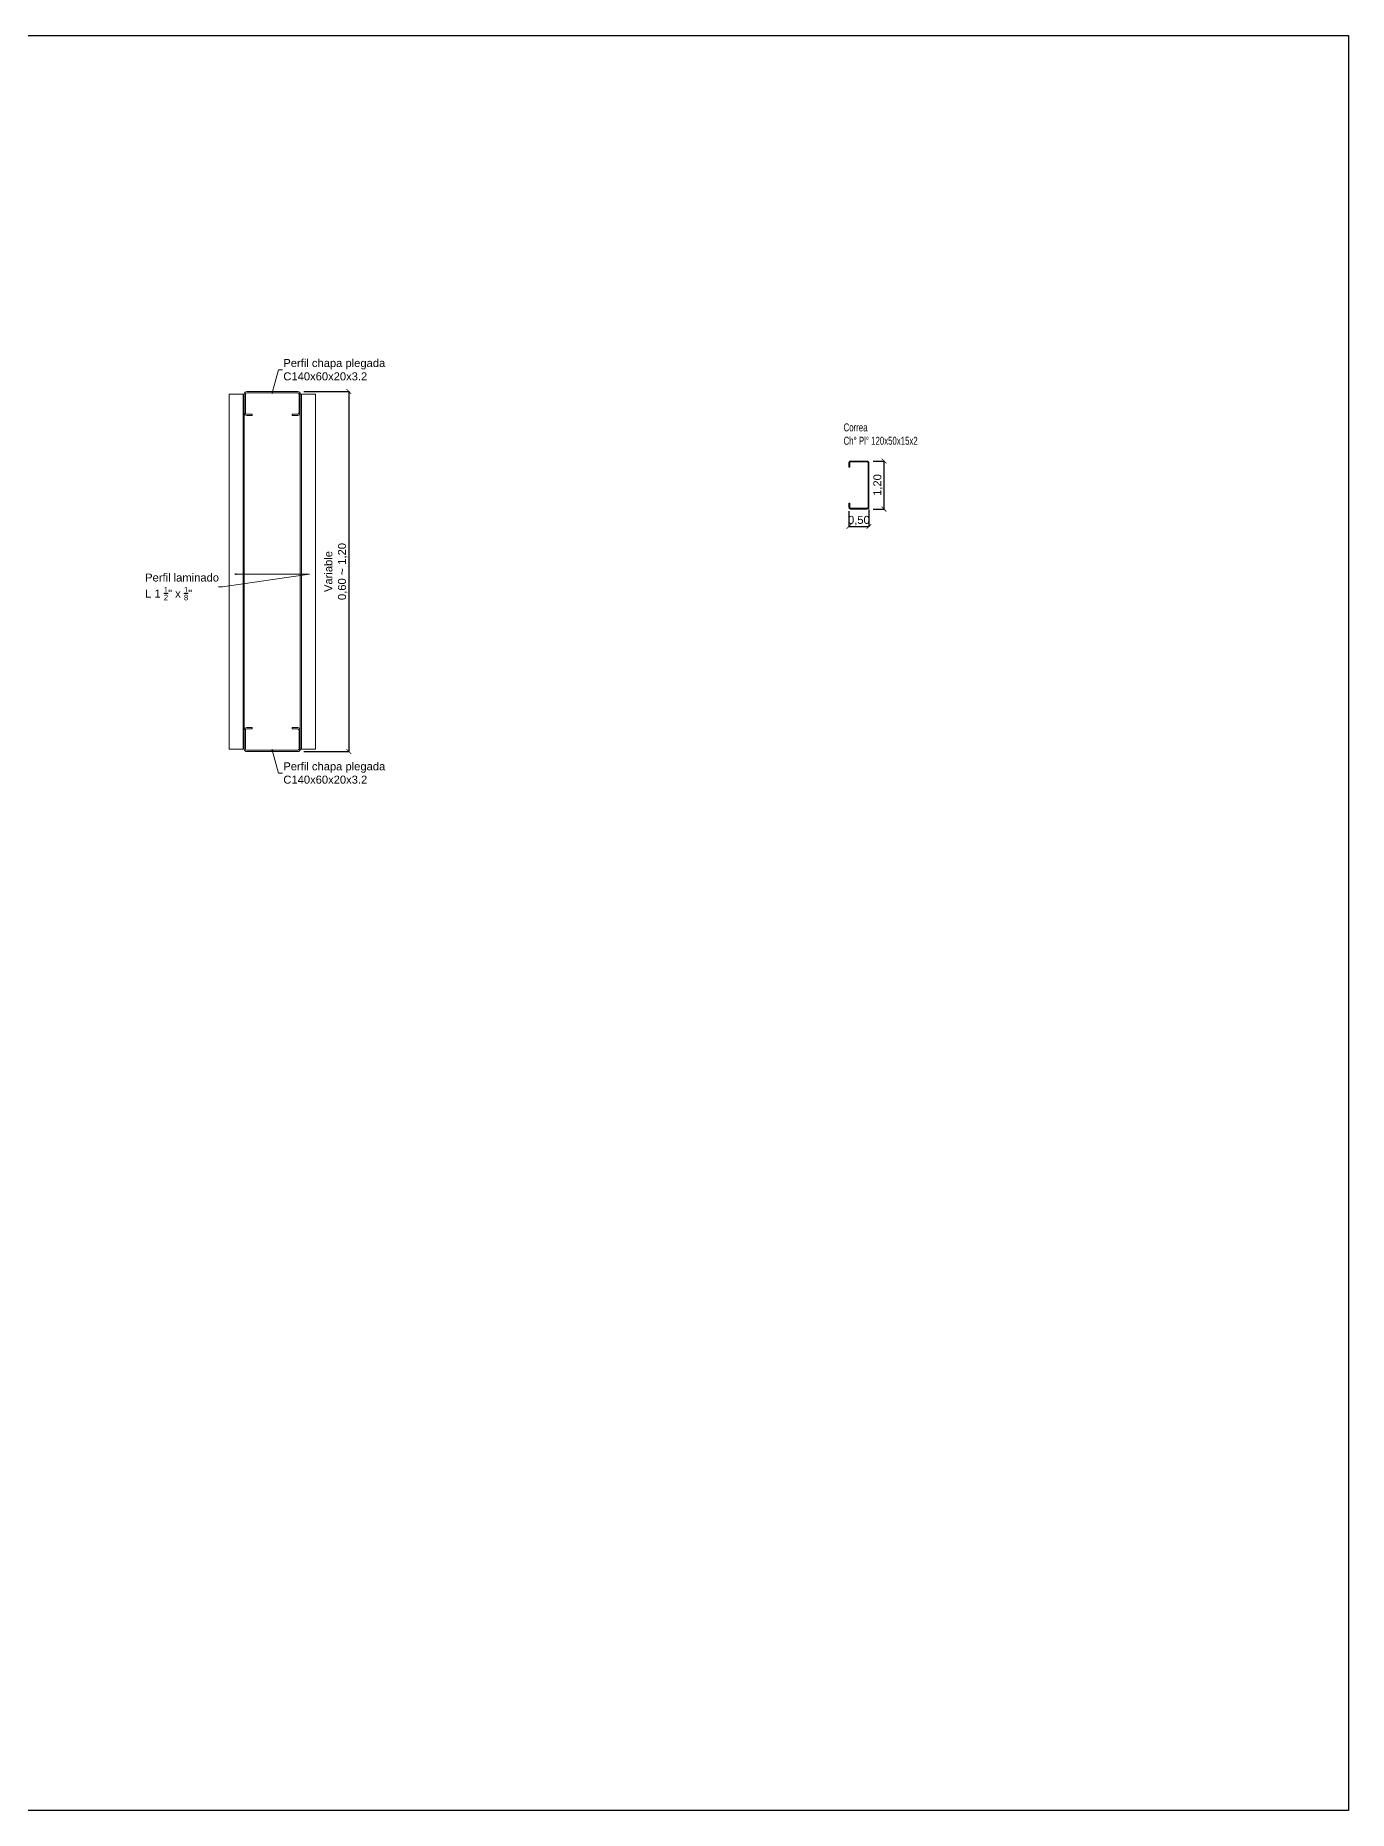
# Model space of a CAD drawing. Header units: millimetres. Extents: x 265 to 783, y -155 to 32.
# Drawn here: x 662.56 to 695.38, y -155.12 to -110.76 of the extents above; entities that cross this region are included whole.
import ezdxf
from ezdxf import colors
from ezdxf.entities.mleader import LeaderData, LeaderLine
from ezdxf.math import Vec2, Vec3

# ---------------------------------------------------------------- set-up
doc = ezdxf.new("R2010")
doc.units = ezdxf.units.MM
doc.header["$LTSCALE"] = 0.1
doc.header["$MEASUREMENT"] = 0
doc.header["$PDMODE"] = 3
doc.header["$PDSIZE"] = 0.1
doc.linetypes.add('CONTINUA', pattern=[200, 100, 100])
doc.layers.get('DEFPOINTS').update_dxf_attribs({"color": 1})
for name, color, linetype, lineweight in [('00_EST_ANGULARES', 4, 'CONTINUA', 20), ('00_EST_Cotas', 6, 'Continuous', 9), ('00_EST_TEXTO', 6, 'Continuous', 9), ('00_EST_Viga', 5, 'Continuous', 20)]:
    doc.layers.add(name, color=color, linetype=linetype, lineweight=lineweight)
doc.layers.add('00_EST_NoImprimir', color=1, linetype='Continuous', plot=False)
doc.styles.add('Arial20', font='arial.ttf', dxfattribs={"height": 0.2})
doc.styles.add('COTAS', font='ROMANS.shx', dxfattribs={"width": 0.7})
doc.dimstyles.new('Cota 1-100-Andres', dxfattribs={"dimtxt": 0.2, "dimasz": 0.12, "dimexe": 0.012, "dimexo": 0.15, "dimgap": 0.025, "dimtad": 1, "dimzin": 0, "dimtxsty": 'Arial20', "dimblk1": 'ARCHTICK', "dimblk2": 'ARCHTICK', "dimsah": 1, "dimcen": 0.09, "dimclrd": 256, "dimclre": 256, "dimclrt": 256, "dimazin": 0, "dimtfac": 1, "dimtofl": 0, "dimtmove": 0, "dimatfit": 3, "dimldrblk": 'ARCHTICK', "dimfxl": 1, "dimtolj": 1, "dimtzin": 0, "dimarcsym": 0})

# ---------------------------------------------------------------- blocks, each defined once
blk = doc.blocks.new('_DotSmall')
at = {"color": 0, "linetype": 'ByBlock', "const_width": 0.5}
blk.add_lwpolyline([(-0.0625, 0, 1), (0.0625, 0, 1)], format="xyb", close=True, dxfattribs=at)
blk = doc.blocks.new('_ARCHTICK')
at = {"color": 0, "linetype": 'ByBlock', "const_width": 0.15}
blk.add_lwpolyline([(-0.5, -0.5), (0.5, 0.5)], dxfattribs=at)
blk = doc.blocks.new('*D113')
at = {"layer": '00_EST_Cotas', "lineweight": -2, "transparency": 16777216}
for p, q in [((682.894, -122.642), (682.894, -123.039)), ((683.394, -122.602), (683.394, -123.039)), ((682.894, -123.027), (683.394, -123.027))]:
    blk.add_line(p, q, dxfattribs=at)
at = {"layer": 'DEFPOINTS', "color": 0, "transparency": 16777216}
for p in [(682.894, -122.492), (683.394, -122.452), (683.394, -123.027)]:
    blk.add_point(p, dxfattribs=at)
at = {"layer": '00_EST_Cotas', "lineweight": -2, "transparency": 16777216, "xscale": 0.12, "yscale": 0.12, "zscale": 0.12, "rotation": 180}
blk.add_blockref('_ARCHTICK', (682.894, -123.027), dxfattribs=at)
at = {"layer": '00_EST_Cotas', "lineweight": -2, "transparency": 16777216, "xscale": 0.12, "yscale": 0.12, "zscale": 0.12}
blk.add_blockref('_ARCHTICK', (683.394, -123.027), dxfattribs=at)
at = {"layer": '00_EST_Cotas', "transparency": 16777216, "insert": (683.144, -122.882), "char_height": 0.2, "attachment_point": 5, "style": 'Arial20'}
blk.add_mtext('\\A1;0,50', dxfattribs=at)
blk = doc.blocks.new('*D114')
at = {"layer": '00_EST_Cotas', "lineweight": -2, "transparency": 16777216}
for p, q in [((683.504, -121.392), (683.78, -121.392)), ((683.768, -121.392), (683.768, -122.592)), ((683.504, -122.592), (683.78, -122.592))]:
    blk.add_line(p, q, dxfattribs=at)
at = {"layer": 'DEFPOINTS', "color": 0, "transparency": 16777216}
for p in [(683.354, -121.392), (683.354, -122.592), (683.768, -122.592)]:
    blk.add_point(p, dxfattribs=at)
at = {"layer": '00_EST_Cotas', "lineweight": -2, "transparency": 16777216, "xscale": 0.12, "yscale": 0.12, "zscale": 0.12}
for p, rotation in [((683.768, -121.392), 90), ((683.768, -122.592), 270)]:
    blk.add_blockref('_ARCHTICK', p, dxfattribs=dict(at, rotation=rotation))
at = {"layer": '00_EST_Cotas', "transparency": 16777216, "insert": (683.623, -121.992), "char_height": 0.2, "attachment_point": 5, "rotation": 90, "style": 'Arial20'}
blk.add_mtext('\\A1;1,20', dxfattribs=at)
blk = doc.blocks.new('*D119')
at = {"layer": '00_EST_Cotas', "lineweight": -2, "transparency": 16777216}
for p, q in [((669.264, -119.654), (670.404, -119.654)), ((670.392, -119.654), (670.392, -128.654)), ((669.264, -128.654), (670.404, -128.654))]:
    blk.add_line(p, q, dxfattribs=at)
at = {"layer": 'DEFPOINTS', "color": 0, "transparency": 16777216}
for p in [(669.114, -119.654), (669.114, -128.654), (670.392, -128.654)]:
    blk.add_point(p, dxfattribs=at)
at = {"layer": '00_EST_Cotas', "lineweight": -2, "transparency": 16777216, "xscale": 0.12, "yscale": 0.12, "zscale": 0.12}
for p, rotation in [((670.392, -119.654), 90), ((670.392, -128.654), 270)]:
    blk.add_blockref('_ARCHTICK', p, dxfattribs=dict(at, rotation=rotation))
at = {"layer": '00_EST_Cotas', "transparency": 16777216, "insert": (670.072, -124.154), "char_height": 0.2, "attachment_point": 5, "rotation": 90, "style": 'Arial20'}
blk.add_mtext('\\A1;Variable\\P0,60 {\\H1.08333x;~ }1,20', dxfattribs=at)

msp = doc.modelspace()

# ---------------------------------------------------------------- linework, layer by layer
at = {"layer": '00_EST_ANGULARES'}
for p, q in [((667.397, -119.718), (667.397, -128.59)), ((667.778, -119.718), (667.397, -119.718)), ((667.746, -119.718), (667.746, -128.59)), ((667.778, -119.718), (667.778, -128.59)), ((669.178, -119.718), (669.178, -128.59)), ((669.178, -119.718), (669.559, -119.718)), ((669.21, -119.718), (669.21, -128.59)), ((669.559, -119.718), (669.559, -128.59)), ((667.778, -128.59), (667.397, -128.59)), ((669.178, -128.59), (669.559, -128.59))]:
    msp.add_line(p, q, dxfattribs=at)
at = {"layer": '00_EST_NoImprimir'}
msp.add_lwpolyline([(629.729, -110.758), (695.385, -110.758), (695.385, -155.118), (629.729, -155.118)], close=True, dxfattribs=at)
at = {"layer": '00_EST_Viga'}
for p, q in [((667.778, -119.718), (667.778, -120.19)), ((667.81, -119.718), (667.81, -120.19)), ((669.114, -119.654), (667.842, -119.654)), ((669.114, -119.686), (667.842, -119.686)), ((669.146, -120.19), (669.146, -119.718)), ((669.178, -120.19), (669.178, -119.718)), ((667.842, -120.222), (667.978, -120.222)), ((667.842, -120.254), (667.978, -120.254)), ((667.978, -120.222), (667.978, -120.254)), ((668.978, -120.254), (668.978, -120.222)), ((668.978, -120.222), (669.114, -120.222)), ((668.978, -120.254), (669.114, -120.254)), ((667.778, -128.59), (667.778, -128.118)), ((667.81, -128.59), (667.81, -128.118)), ((667.842, -128.054), (667.978, -128.054)), ((667.842, -128.086), (667.978, -128.086)), ((667.978, -128.086), (667.978, -128.054)), ((668.978, -128.054), (669.114, -128.054)), ((668.978, -128.054), (668.978, -128.086)), ((668.978, -128.086), (669.114, -128.086)), ((669.146, -128.118), (669.146, -128.59)), ((669.178, -128.118), (669.178, -128.59)), ((669.114, -128.622), (667.842, -128.622)), ((669.114, -128.654), (667.842, -128.654))]:
    msp.add_line(p, q, dxfattribs=at)
for points in [[(682.982, -121.392), (682.934, -121.392, 0.414214), (682.894, -121.432), (682.894, -121.542), (682.914, -121.542), (682.914, -121.432, -0.414214), (682.934, -121.412), (682.982, -121.412)], [(683.394, -121.892), (683.394, -121.432, 0.414214), (683.354, -121.392), (682.982, -121.392)], [(682.982, -121.412), (683.354, -121.412, -0.414214), (683.374, -121.432), (683.374, -121.892)], [(682.982, -122.572), (683.354, -122.572, 0.414214), (683.374, -122.552), (683.374, -121.892)], [(683.394, -121.892), (683.394, -122.552, -0.414214), (683.354, -122.592), (682.982, -122.592)], [(682.982, -122.592), (682.934, -122.592, -0.414214), (682.894, -122.552), (682.894, -122.442), (682.914, -122.442), (682.914, -122.552, 0.414214), (682.934, -122.572), (682.982, -122.572)]]:
    msp.add_lwpolyline(points, format="xyb", dxfattribs=at)
for centre, radius, start, end in [((667.842, -119.718), 0.064, 90, 180), ((667.842, -119.718), 0.032, 90, 180), ((669.114, -119.718), 0.064, 0, 90), ((669.114, -119.718), 0.032, 0, 90), ((667.842, -120.19), 0.064, 180, 270), ((667.842, -120.19), 0.032, 180, 270), ((669.114, -120.19), 0.064, 270, 0), ((669.114, -120.19), 0.032, 270, 0), ((667.842, -128.118), 0.064, 90, 180), ((667.842, -128.118), 0.032, 90, 180), ((669.114, -128.118), 0.064, 0, 90), ((669.114, -128.118), 0.032, 0, 90), ((667.842, -128.59), 0.064, 180, 270), ((667.842, -128.59), 0.032, 180, 270), ((669.114, -128.59), 0.032, 270, 0), ((669.114, -128.59), 0.064, 270, 0)]:
    msp.add_arc(centre, radius, start, end, dxfattribs=at)

# ---------------------------------------------------------------- texts
at = {"layer": '00_EST_TEXTO', "insert": (682.761, -120.452), "char_height": 0.2, "attachment_point": 1, "style": 'COTAS'}
msp.add_mtext_dynamic_manual_height_columns('{\\fArial|b0|i0|c0|p34;Correa\\PCh° Pl° 120x50x15x2}', width=1.89307, gutter_width=12.5, heights=[0], dxfattribs=at)

# ---------------------------------------------------------------- dimensions: what is measured, and where the dimension line sits
at = {"layer": '00_EST_Cotas'}
dim = msp.add_linear_dim(base=(670.392, -128.654), p1=(669.114, -119.654), p2=(669.114, -128.654), angle=90, text='Variable\\P0,60 {\\H1.08333x;~ }1,20', dimstyle='Cota 1-100-Andres', dxfattribs=at)
dim.commit()
dim.dimension.update_dxf_attribs({"geometry": '*D119', "text_midpoint": (670.072, -124.154)})
dim = msp.add_linear_dim(base=(683.768, -122.592), p1=(683.354, -121.392), p2=(683.354, -122.592), angle=90, dimstyle='Cota 1-100-Andres', dxfattribs=at)
dim.commit()
dim.dimension.update_dxf_attribs({"geometry": '*D114', "text_midpoint": (683.768, -121.992), "dimtype": 160})
dim = msp.add_linear_dim(base=(683.394, -123.027), p1=(682.894, -122.492), p2=(683.394, -122.452), dimstyle='Cota 1-100-Andres', dxfattribs=at)
dim.commit()
dim.dimension.update_dxf_attribs({"geometry": '*D113', "text_midpoint": (683.144, -123.027), "dimtype": 160})

# ---------------------------------------------------------------- leaders
at = {"layer": '00_EST_TEXTO'}
ml = msp.add_multileader_mtext('Standard', dxfattribs=at)
ml.set_content('{\\fArial|b0|i0|c0|p34;\\W1;\\C256;Perfil chapa plegada\\PC140x60x20x3.2}', color=2, style='Arial20')
ml.set_leader_properties(color=256, linetype='ByLayer', lineweight=-1)
ml.set_arrow_properties(name='DOTSMALL')
ml.build(insert=Vec2(0, 0))
ml.multileader.update_dxf_attribs({"text_left_attachment_type": 2, "text_right_attachment_type": 2, "dogleg_length": 0.1, "arrow_head_size": 0.08})
ctx = ml.context
ctx.base_point, ctx.char_height, ctx.arrow_head_size, ctx.landing_gap_size, ctx.plane_origin = Vec3(668.734, -119.115), 0.2, 0.08, 0.02, Vec3(668.478, -119.686)
ctx.left_attachment, ctx.right_attachment = 2, 2
notes = []
notes.append((ctx, [(0, (1, 1, 0), (668.634, -119.115), (1, 0), 0.1, [(0, [(668.478, -119.686)], 0, [])])]))
ctx.mtext.insert, ctx.mtext.flow_direction = Vec3(668.754, -118.843), 5
ml = msp.add_multileader_mtext('Standard', dxfattribs=at)
ml.set_content('\\A1;{\\C256;Perfil laminado\\PL 1 \\H0.7x;\\S1/2;\\H1.42857x;" x \\H0.7x;\\S1/8;\\H1.42857x;"}', color=2, style='Arial20')
ml.set_leader_properties(color=256, linetype='ByLayer', lineweight=-1)
ml.set_arrow_properties(name='DOTSMALL')
ml.build(insert=Vec2(0, 0))
ml.multileader.update_dxf_attribs({"text_left_attachment_type": 2, "text_right_attachment_type": 2, "dogleg_length": 0.1, "arrow_head_size": 0.08})
ctx = ml.context
ctx.base_point, ctx.char_height, ctx.arrow_head_size, ctx.landing_gap_size, ctx.plane_origin = Vec3(665.278, -124.537), 0.2, 0.08, 0.02, Vec3(667.962, -124.217)
ctx.left_attachment, ctx.right_attachment = 2, 2
notes.append((ctx, [(0, (1, 1, 0), (667.234, -124.537), (-1, 0), 0.1, [(1, [(667.561, -124.217), (669.409, -124.217)], 0, [])])]))
ctx.mtext.insert, ctx.mtext.flow_direction = Vec3(665.298, -124.204), 5
ml = msp.add_multileader_mtext('Standard', dxfattribs=at)
ml.set_content('{\\fArial|b0|i0|c0|p34;\\W1;\\C256;Perfil chapa plegada\\PC140x60x20x3.2}', color=2, style='Arial20')
ml.set_leader_properties(color=256, linetype='ByLayer', lineweight=-1)
ml.set_arrow_properties(name='DOTSMALL')
ml.build(insert=Vec2(0, 0))
ml.multileader.update_dxf_attribs({"text_left_attachment_type": 2, "text_right_attachment_type": 2, "dogleg_length": 0.1, "arrow_head_size": 0.08})
ctx = ml.context
ctx.base_point, ctx.char_height, ctx.arrow_head_size, ctx.landing_gap_size, ctx.plane_origin = Vec3(668.734, -129.194), 0.2, 0.08, 0.02, Vec3(668.478, -128.622)
ctx.left_attachment, ctx.right_attachment = 2, 2
notes.append((ctx, [(0, (1, 1, 0), (668.634, -129.194), (1, 0), 0.1, [(0, [(668.478, -128.622)], 0, [])])]))
ctx.mtext.insert, ctx.mtext.flow_direction = Vec3(668.754, -128.922), 5
for ctx, leaders in notes:
    for number, flags, end, landing, length, lines in leaders:
        leader = LeaderData()
        leader.index, (leader.has_last_leader_line, leader.has_dogleg_vector, leader.attachment_direction) = number, flags
        leader.last_leader_point, leader.dogleg_vector, leader.dogleg_length = Vec3(end), Vec3(landing), length
        for number, points, colour, breaks in lines:
            line = LeaderLine()
            line.index, line.vertices, line.color, line.breaks = number, Vec3.list(points), colors.encode_raw_color(colour), breaks
            leader.lines.append(line)
        ctx.leaders.append(leader)

doc.saveas('drawing.dxf')
